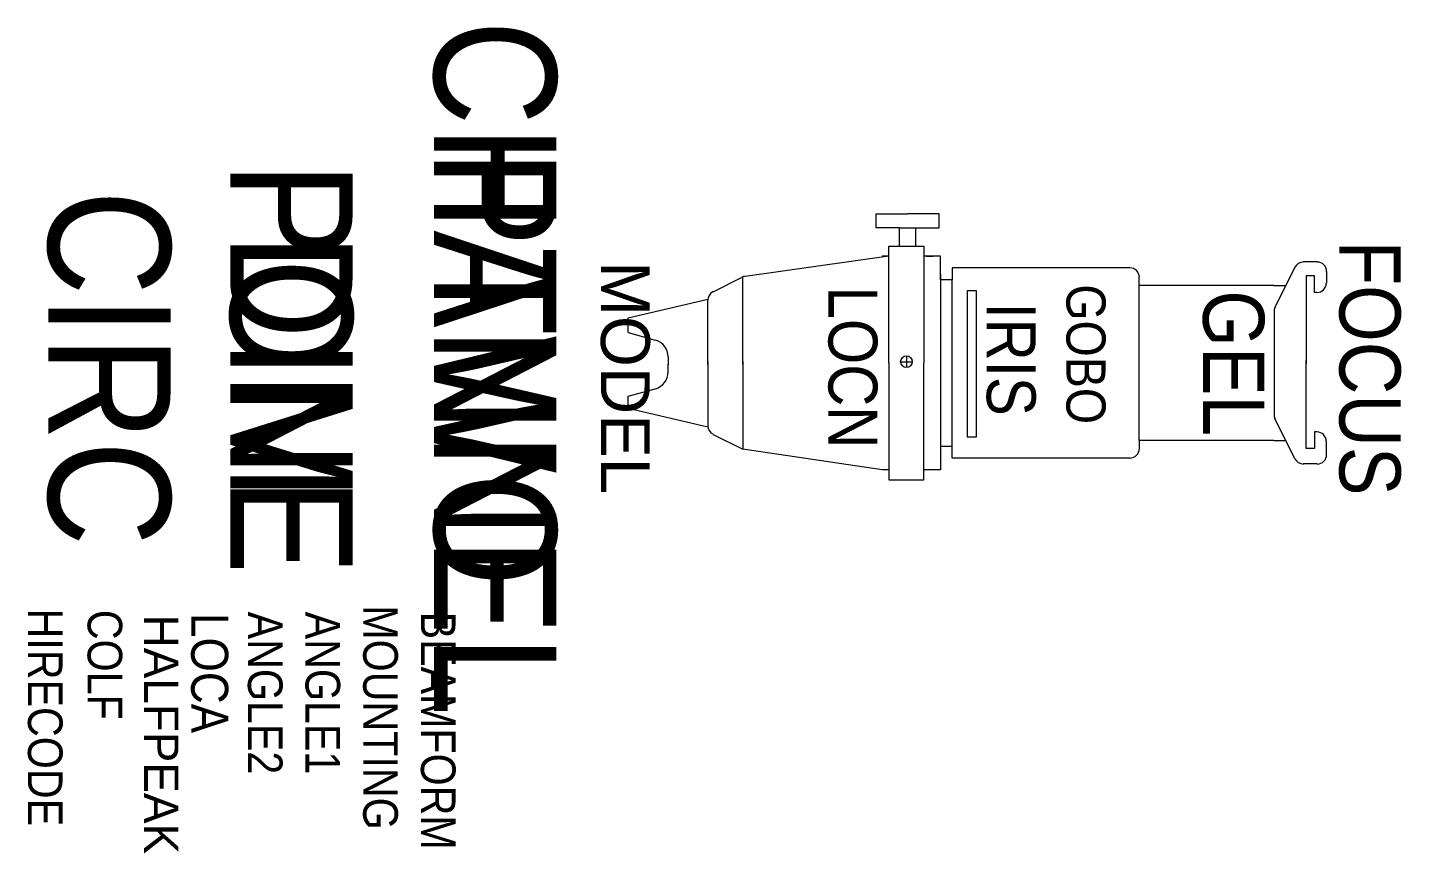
# Model space of a CAD drawing. Extents: x 460 to 1583, y -1237 to -562.
import ezdxf
from ezdxf.enums import TextEntityAlignment as Align

# ---------------------------------------------------------------- set-up
doc = ezdxf.new("R2010")
doc.units = 0
doc.header["$MEASUREMENT"] = 0
doc.layers.get('0').update_dxf_attribs({"linetype": 'CONTINUOUS'})
for name, color, linetype in [('CHANNEL', 3, 'CONTINUOUS'), ('CIRC', 6, 'CONTINUOUS'), ('DIMMER', 4, 'CONTINUOUS'), ('FOCUS', 2, 'CONTINUOUS'), ('GEL', 1, 'CONTINUOUS'), ('LANTERNS', 4, 'CONTINUOUS'), ('LOCATION', 7, 'CONTINUOUS'), ('MODEL', 6, 'CONTINUOUS'), ('PATCH', 5, 'CONTINUOUS'), ('PATCH2', 5, 'CONTINUOUS')]:
    doc.layers.add(name, color=color, linetype=linetype)

msp = doc.modelspace()

# ---------------------------------------------------------------- linework, layer by layer
for p, q in [((1153.5, -714.6), (1179.3, -714.6)), ((1153.5, -726), (1153.5, -714.6)), ((1205.2, -714.6), (1179.3, -714.6)), ((1205.2, -726), (1205.2, -714.6)), ((1172.6, -726), (1153.5, -726)), ((1172.2, -726), (1189.8, -726)), ((1172.6, -740.4), (1172.6, -726)), ((1186.1, -726), (1205.2, -726)), ((1186.1, -740.4), (1186.1, -726)), ((1164, -836.4), (1164, -740.8)), ((1164, -740.8), (1192.7, -740.8)), ((1192.7, -740.8), (1192.7, -836.4)), ((1164, -749.1), (1044.6, -765.9)), ((1164, -749.1), (1158.5, -749.1)), ((1206.3, -749.1), (1192.7, -749.1)), ((1194.7, -749.1), (1200.2, -749.1)), ((1206.3, -758.7), (1206.3, -749.1)), ((1206.3, -768.3), (1206.3, -758.7)), ((1206.4, -904.3), (1206.4, -763.4)), ((1215.8, -758.7), (1215.8, -768.3)), ((1244.5, -758.7), (1215.8, -758.7)), ((1361.2, -758.7), (1244.5, -758.7)), ((1496, -758.1), (1479.8, -790.5)), ((1514.3, -753.8), (1502.9, -753.8)), ((1521.9, -761.6), (1521.8, -771.2)), ((1020.2, -778.1), (1043.4, -766.5)), ((1044.6, -837.6), (1044.6, -765.9)), ((1215.8, -768.3), (1206.3, -768.3)), ((1215.9, -904.3), (1215.9, -768.8)), ((1368.8, -773), (1368.8, -766.3)), ((1368.8, -899.7), (1368.8, -772.9)), ((1478.8, -773), (1368.8, -773)), ((1478.8, -773), (1488.5, -773)), ((1512.2, -765.2), (1505.4, -765.2)), ((1505.4, -765.2), (1505.4, -837.1)), ((1512.2, -778.7), (1512.2, -765.2)), ((950.7, -799.6), (1016, -784.1)), ((1016, -837.6), (1016, -784.9)), ((1235.7, -777.3), (1228, -777.3)), ((1228, -777.3), (1228, -896.7)), ((1235.7, -896.7), (1235.7, -777.3)), ((1514.1, -778.7), (1512.2, -778.7)), ((1479, -793.9), (1479, -878.9)), ((950.8, -811.4), (950.7, -799.6)), ((950.8, -811.4), (973, -817.6)), ((983.5, -831.4), (983.5, -837.8)), ((983.5, -843.6), (983.5, -837.2)), ((1016, -835.2), (1016, -887.8)), ((1044.6, -835.2), (1044.6, -906.9)), ((1164, -836.4), (1164, -932)), ((1192.7, -932), (1192.7, -836.4)), ((1505.4, -906.3), (1505.4, -834.4)), ((950.7, -873.2), (950.8, -863.6)), ((950.8, -863.6), (973, -857.5)), ((950.7, -873.2), (1016, -888.6)), ((1496, -914.7), (1479.8, -882.3)), ((1020.2, -894.7), (1044.6, -906.9)), ((1228, -896.7), (1235.7, -896.7)), ((1514.1, -892.7), (1512.2, -892.7)), ((1512.2, -892.7), (1512.2, -906.3)), ((1158.5, -923.6), (1044.6, -906.9)), ((1206.3, -904.5), (1206.3, -914.1)), ((1215.8, -904.5), (1206.3, -904.5)), ((1215.8, -914.1), (1215.8, -904.5)), ((1368.8, -899.7), (1368.8, -906.4)), ((1478.8, -899.7), (1368.8, -899.7)), ((1478.8, -899.7), (1488.5, -899.7)), ((1512.2, -906.3), (1505.4, -906.3)), ((1521.9, -911.2), (1521.8, -900.3)), ((1206.3, -914.1), (1206.3, -923.6)), ((1244.5, -914.1), (1215.8, -914.1)), ((1361.2, -914.1), (1244.5, -914.1)), ((1514.3, -918.9), (1502.9, -918.9)), ((1164, -923.6), (1158.5, -923.6)), ((1164, -932), (1192.7, -932)), ((1206.3, -923.6), (1192.7, -923.6))]:
    msp.add_line(p, q)
at = {"linetype": 'CONTINUOUS'}
for p, q in [((1178.4, -830.5), (1178.4, -840.1)), ((1173.6, -835.3), (1183.1, -835.3))]:
    msp.add_line(p, q, dxfattribs=at)
msp.add_circle((1178.4, -835.3), 4.78)
for centre, radius, start, end in [((1361.2, -766.3), 7.65, 0, 90), ((1502.9, -761.5), 7.65, 90, 153.4349), ((1514.3, -761.5), 7.65, 359.2105, 90), ((1046.8, -773.3), 7.65, 96.6943, 116.6375), ((1514.1, -771.1), 7.65, 270, 359.2105), ((1023.7, -784.9), 7.65, 116.6375, 180), ((1486.7, -793.9), 7.65, 153.4349, 180), ((969.2, -831.4), 14.3, 0, 74.4642), ((969.2, -843.6), 14.3, 285.5358, 0), ((1486.7, -878.9), 7.65, 180, 206.5651), ((1023.7, -887.8), 7.65, 180, 243.3625), ((1514.1, -900.4), 7.65, 0.7503, 90), ((1361.2, -906.4), 7.65, 270, 0), ((1502.9, -911.3), 7.65, 206.5651, 270), ((1514.3, -911.3), 7.65, 270, 0.7503)]:
    msp.add_arc(centre, radius, start, end)
msp.add_point((1178.4, -835.3), dxfattribs=at)

# ---------------------------------------------------------------- texts
at = {"layer": 'CHANNEL', "width": 0.89}
msp.add_attdef('CHANNEL', text='', height=100, rotation=270, dxfattribs=at).set_placement((792.1, -840.5, 0), align=Align.CENTER)
at = {"layer": 'CIRC', "width": 0.89}
msp.add_attdef('CIRC', text='', height=100, rotation=270, dxfattribs=at).set_placement((476.5, -840.5, 0), align=Align.CENTER)
at = {"layer": 'DIMMER', "width": 0.89}
msp.add_attdef('DIM', text='', height=100, rotation=270, dxfattribs=at).set_placement((625.4, -839.6, 0), align=Align.CENTER)
at = {"layer": 'FOCUS', "color": 30, "width": 0.89}
msp.add_attdef('FOCUS', text='', height=50, rotation=270, dxfattribs=at).set_placement((1532.5, -840.5, 0), align=Align.CENTER)
at = {"layer": 'GEL', "width": 0.89}
for tag, height, p in [('GOBO', 32, (1309.2, -829.2, 0)), ('GEL', 50, (1421, -836.5, 0))]:
    msp.add_attdef(tag, text='', height=height, rotation=270, dxfattribs=at).set_placement(p, align=Align.CENTER)
at = {"layer": 'LANTERNS', "color": 30, "width": 0.89}
msp.add_attdef('IRIS', text='', height=40, rotation=270, dxfattribs=at).set_placement((1264.1, -833.2, 0), align=Align.MIDDLE)
at = {"layer": 'LANTERNS', "color": 0, "width": 0.89, "flags": 1}
for tag, p, s, height in [('HIRECODE', (459.9, -1037.1, 0), '', 28.3), ('COLF', (508.7, -1038.1, 0), 'Y', 28.3), ('LOCA', (593.4, -1040.7, 0), '', 30.3), ('ANGLE2', (639.8, -1039.6, 0), '18', 28.3), ('ANGLE1', (686.9, -1039.6, 0), '14', 28.3), ('MOUNTING', (734.1, -1034.4, 0), 'STANDARD HOOK CLAMP', 28.305), ('BEAMFORM', (781.3, -1039.6, 0), 'C', 28.3)]:
    msp.add_attdef(tag, p, s, height=height, rotation=270, dxfattribs=at)
at = {"layer": 'LANTERNS', "color": 0, "flags": 1}
msp.add_attdef('HALFPEAK', (554.9, -1042.1, 0), '', height=28, rotation=270, dxfattribs=at)
at = {"layer": 'LOCATION', "width": 0.89}
msp.add_attdef('LOCN', text='', height=40, rotation=270, dxfattribs=at).set_placement((1114.6, -840), align=Align.CENTER)
at = {"layer": 'MODEL'}
msp.add_attdef('MODEL', text='S4 19', height=40, rotation=270, dxfattribs=at).set_placement((928.5, -848.5, 0), align=Align.CENTER)
at = {"layer": 'PATCH', "width": 0.89}
msp.add_attdef('PONE', text='', height=100, rotation=270, dxfattribs=at).set_placement((625.4, -840.5, 0), align=Align.CENTER)
at = {"layer": 'PATCH2', "width": 0.89}
msp.add_attdef('PTWO', text='', height=100, rotation=270, dxfattribs=at).set_placement((792.1, -840.5, 0), align=Align.CENTER)

doc.saveas('drawing.dxf')
